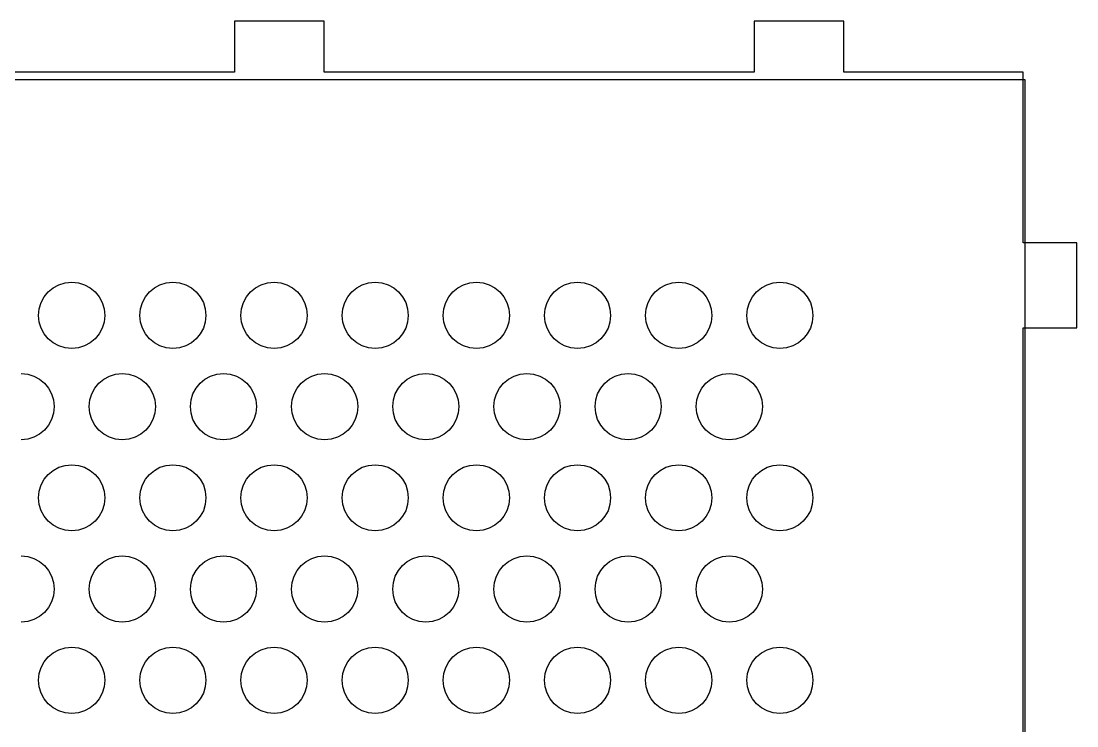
# Model space of a CAD drawing. Extents: x -3 to 115, y -3 to 173.
# Drawn here: x 56.1 to 115.1, y 134.1 to 173.4 of the extents above; entities that cross this region are included whole.
import ezdxf

# ---------------------------------------------------------------- set-up
doc = ezdxf.new("R2010")
doc.units = 0
doc.layers.get('0').update_dxf_attribs({"linetype": 'CONTINUOUS'})
doc.layers.add('Layer_1', color=7, linetype='CONTINUOUS')

msp = doc.modelspace()

# ---------------------------------------------------------------- linework, layer by layer
at = {"color": 6}
for points in [[(58.600323, 155.186398), (58.253644, 155.294374), (57.940075, 155.464466), (57.666688, 155.689981), (57.441318, 155.963271), (57.270988, 156.276699), (57.163201, 156.623567), (57.125886, 156.995282), (57.163201, 157.367477), (57.270988, 157.714345), (57.441318, 158.027769), (57.666688, 158.301062), (57.940075, 158.526574), (58.253644, 158.697141), (58.600323, 158.804165), (58.97218, 158.841913), (59.344516, 158.804165), (59.691195, 158.697141), (60.004716, 158.526574), (60.27815, 158.301062), (60.503521, 158.027769), (60.673802, 157.714345), (60.781111, 157.367477), (60.818905, 156.995282), (60.781111, 156.623567), (60.673802, 156.276699), (60.503521, 155.963271), (60.27815, 155.689981), (60.004716, 155.464466), (59.691195, 155.294374), (59.344516, 155.186398), (58.97218, 155.149131), (58.600323, 155.186398), (58.600323, 155.186398), (58.600323, 155.186398)], [(64.245123, 155.186398), (63.898444, 155.294374), (63.584875, 155.464466), (63.311488, 155.689981), (63.086118, 155.963271), (62.915788, 156.276699), (62.808001, 156.623567), (62.770686, 156.995282), (62.808001, 157.367477), (62.915788, 157.714345), (63.086118, 158.027769), (63.311488, 158.301062), (63.584875, 158.526574), (63.898444, 158.697141), (64.245123, 158.804165), (64.61698, 158.841913), (64.989316, 158.804165), (65.335995, 158.697141), (65.649516, 158.526574), (65.92295, 158.301062), (66.148321, 158.027769), (66.318602, 157.714345), (66.425912, 157.367477), (66.463705, 156.995282), (66.425912, 156.623567), (66.318602, 156.276699), (66.148321, 155.963271), (65.92295, 155.689981), (65.649516, 155.464466), (65.335995, 155.294374), (64.989316, 155.186398), (64.61698, 155.149131), (64.245123, 155.186398), (64.245123, 155.186398), (64.245123, 155.186398)], [(69.889923, 155.186398), (69.543244, 155.294374), (69.229675, 155.464466), (68.956288, 155.689981), (68.730918, 155.963271), (68.560589, 156.276699), (68.452801, 156.623567), (68.415486, 156.995282), (68.452801, 157.367477), (68.560589, 157.714345), (68.730918, 158.027769), (68.956288, 158.301062), (69.229675, 158.526574), (69.543244, 158.697141), (69.889923, 158.804165), (70.26178, 158.841913), (70.634116, 158.804165), (70.980795, 158.697141), (71.294316, 158.526574), (71.56775, 158.301062), (71.793121, 158.027769), (71.963402, 157.714345), (72.070712, 157.367477), (72.108505, 156.995282), (72.070712, 156.623567), (71.963402, 156.276699), (71.793121, 155.963271), (71.56775, 155.689981), (71.294316, 155.464466), (70.980795, 155.294374), (70.634116, 155.186398), (70.26178, 155.149131), (69.889923, 155.186398), (69.889923, 155.186398), (69.889923, 155.186398)], [(75.534723, 155.186398), (75.188044, 155.294374), (74.874475, 155.464466), (74.601088, 155.689981), (74.375718, 155.963271), (74.205389, 156.276699), (74.097601, 156.623567), (74.060286, 156.995282), (74.097601, 157.367477), (74.205389, 157.714345), (74.375718, 158.027769), (74.601088, 158.301062), (74.874475, 158.526574), (75.188044, 158.697141), (75.534723, 158.804165), (75.90658, 158.841913), (76.278916, 158.804165), (76.625595, 158.697141), (76.939116, 158.526574), (77.21255, 158.301062), (77.437921, 158.027769), (77.608202, 157.714345), (77.715512, 157.367477), (77.753305, 156.995282), (77.715512, 156.623567), (77.608202, 156.276699), (77.437921, 155.963271), (77.21255, 155.689981), (76.939116, 155.464466), (76.625595, 155.294374), (76.278916, 155.186398), (75.90658, 155.149131), (75.534723, 155.186398), (75.534723, 155.186398), (75.534723, 155.186398)], [(81.179523, 155.186398), (80.832844, 155.294374), (80.519275, 155.464466), (80.245888, 155.689981), (80.020518, 155.963271), (79.850189, 156.276699), (79.742401, 156.623567), (79.705086, 156.995282), (79.742401, 157.367477), (79.850189, 157.714345), (80.020518, 158.027769), (80.245888, 158.301062), (80.519275, 158.526574), (80.832844, 158.697141), (81.179523, 158.804165), (81.55138, 158.841913), (81.923716, 158.804165), (82.270395, 158.697141), (82.583916, 158.526574), (82.85735, 158.301062), (83.082721, 158.027769), (83.253002, 157.714345), (83.360312, 157.367477), (83.398105, 156.995282), (83.360312, 156.623567), (83.253002, 156.276699), (83.082721, 155.963271), (82.85735, 155.689981), (82.583916, 155.464466), (82.270395, 155.294374), (81.923716, 155.186398), (81.55138, 155.149131), (81.179523, 155.186398), (81.179523, 155.186398), (81.179523, 155.186398)], [(86.82432, 155.186398), (86.477641, 155.294374), (86.164072, 155.464466), (85.890685, 155.689981), (85.665316, 155.963271), (85.494986, 156.276699), (85.387198, 156.623567), (85.349883, 156.995282), (85.387198, 157.367477), (85.494986, 157.714345), (85.665316, 158.027769), (85.890685, 158.301062), (86.164072, 158.526574), (86.477641, 158.697141), (86.82432, 158.804165), (87.196178, 158.841913), (87.568513, 158.804165), (87.915193, 158.697141), (88.228713, 158.526574), (88.502148, 158.301062), (88.727519, 158.027769), (88.8978, 157.714345), (89.005109, 157.367477), (89.042902, 156.995282), (89.005109, 156.623567), (88.8978, 156.276699), (88.727519, 155.963271), (88.502148, 155.689981), (88.228713, 155.464466), (87.915193, 155.294374), (87.568513, 155.186398), (87.196178, 155.149131), (86.82432, 155.186398), (86.82432, 155.186398), (86.82432, 155.186398)], [(92.46912, 155.186398), (92.122441, 155.294374), (91.808872, 155.464466), (91.535485, 155.689981), (91.310116, 155.963271), (91.139786, 156.276699), (91.031998, 156.623567), (90.994683, 156.995282), (91.031998, 157.367477), (91.139786, 157.714345), (91.310116, 158.027769), (91.535485, 158.301062), (91.808872, 158.526574), (92.122441, 158.697141), (92.46912, 158.804165), (92.840978, 158.841913), (93.213313, 158.804165), (93.559993, 158.697141), (93.873513, 158.526574), (94.146948, 158.301062), (94.372319, 158.027769), (94.5426, 157.714345), (94.649909, 157.367477), (94.687702, 156.995282), (94.649909, 156.623567), (94.5426, 156.276699), (94.372319, 155.963271), (94.146948, 155.689981), (93.873513, 155.464466), (93.559993, 155.294374), (93.213313, 155.186398), (92.840978, 155.149131), (92.46912, 155.186398), (92.46912, 155.186398), (92.46912, 155.186398)], [(98.11392, 155.186398), (97.767241, 155.294374), (97.453672, 155.464466), (97.180285, 155.689981), (96.954916, 155.963271), (96.784586, 156.276699), (96.676798, 156.623567), (96.639483, 156.995282), (96.676798, 157.367477), (96.784586, 157.714345), (96.954916, 158.027769), (97.180285, 158.301062), (97.453672, 158.526574), (97.767241, 158.697141), (98.11392, 158.804165), (98.485778, 158.841913), (98.858113, 158.804165), (99.204793, 158.697141), (99.518313, 158.526574), (99.791748, 158.301062), (100.017119, 158.027769), (100.1874, 157.714345), (100.294709, 157.367477), (100.332502, 156.995282), (100.294709, 156.623567), (100.1874, 156.276699), (100.017119, 155.963271), (99.791748, 155.689981), (99.518313, 155.464466), (99.204793, 155.294374), (98.858113, 155.186398), (98.485778, 155.149131), (98.11392, 155.186398), (98.11392, 155.186398), (98.11392, 155.186398)], [(61.422723, 150.099885), (61.076044, 150.20786), (60.762475, 150.377953), (60.489088, 150.603468), (60.263718, 150.876758), (60.093388, 151.190186), (59.985601, 151.537054), (59.948286, 151.908769), (59.985601, 152.280963), (60.093388, 152.627831), (60.263718, 152.941256), (60.489088, 153.214549), (60.762475, 153.440061), (61.076044, 153.610628), (61.422723, 153.717652), (61.79458, 153.755399), (62.166916, 153.717652), (62.513595, 153.610628), (62.827116, 153.440061), (63.10055, 153.214549), (63.325921, 152.941256), (63.496202, 152.627831), (63.603512, 152.280963), (63.641305, 151.908769), (63.603512, 151.537054), (63.496202, 151.190186), (63.325921, 150.876758), (63.10055, 150.603468), (62.827116, 150.377953), (62.513595, 150.20786), (62.166916, 150.099885), (61.79458, 150.062618), (61.422723, 150.099885), (61.422723, 150.099885), (61.422723, 150.099885)], [(67.067523, 150.099885), (66.720844, 150.20786), (66.407275, 150.377953), (66.133888, 150.603468), (65.908518, 150.876758), (65.738188, 151.190186), (65.630401, 151.537054), (65.593086, 151.908769), (65.630401, 152.280963), (65.738188, 152.627831), (65.908518, 152.941256), (66.133888, 153.214549), (66.407275, 153.440061), (66.720844, 153.610628), (67.067523, 153.717652), (67.43938, 153.755399), (67.811716, 153.717652), (68.158395, 153.610628), (68.471916, 153.440061), (68.74535, 153.214549), (68.970721, 152.941256), (69.141002, 152.627831), (69.248312, 152.280963), (69.286105, 151.908769), (69.248312, 151.537054), (69.141002, 151.190186), (68.970721, 150.876758), (68.74535, 150.603468), (68.471916, 150.377953), (68.158395, 150.20786), (67.811716, 150.099885), (67.43938, 150.062618), (67.067523, 150.099885), (67.067523, 150.099885), (67.067523, 150.099885)], [(72.712323, 150.099885), (72.365644, 150.20786), (72.052075, 150.377953), (71.778688, 150.603468), (71.553318, 150.876758), (71.382989, 151.190186), (71.275201, 151.537054), (71.237886, 151.908769), (71.275201, 152.280963), (71.382989, 152.627831), (71.553318, 152.941256), (71.778688, 153.214549), (72.052075, 153.440061), (72.365644, 153.610628), (72.712323, 153.717652), (73.08418, 153.755399), (73.456516, 153.717652), (73.803195, 153.610628), (74.116716, 153.440061), (74.39015, 153.214549), (74.615521, 152.941256), (74.785802, 152.627831), (74.893112, 152.280963), (74.930905, 151.908769), (74.893112, 151.537054), (74.785802, 151.190186), (74.615521, 150.876758), (74.39015, 150.603468), (74.116716, 150.377953), (73.803195, 150.20786), (73.456516, 150.099885), (73.08418, 150.062618), (72.712323, 150.099885), (72.712323, 150.099885), (72.712323, 150.099885)], [(78.357123, 150.099885), (78.010444, 150.20786), (77.696875, 150.377953), (77.423488, 150.603468), (77.198118, 150.876758), (77.027789, 151.190186), (76.920001, 151.537054), (76.882686, 151.908769), (76.920001, 152.280963), (77.027789, 152.627831), (77.198118, 152.941256), (77.423488, 153.214549), (77.696875, 153.440061), (78.010444, 153.610628), (78.357123, 153.717652), (78.72898, 153.755399), (79.101316, 153.717652), (79.447995, 153.610628), (79.761516, 153.440061), (80.03495, 153.214549), (80.260321, 152.941256), (80.430602, 152.627831), (80.537912, 152.280963), (80.575705, 151.908769), (80.537912, 151.537054), (80.430602, 151.190186), (80.260321, 150.876758), (80.03495, 150.603468), (79.761516, 150.377953), (79.447995, 150.20786), (79.101316, 150.099885), (78.72898, 150.062618), (78.357123, 150.099885), (78.357123, 150.099885), (78.357123, 150.099885)], [(84.001923, 150.099885), (83.655244, 150.20786), (83.341675, 150.377953), (83.068288, 150.603468), (82.842918, 150.876758), (82.672589, 151.190186), (82.564801, 151.537054), (82.527486, 151.908769), (82.564801, 152.280963), (82.672589, 152.627831), (82.842918, 152.941256), (83.068288, 153.214549), (83.341675, 153.440061), (83.655244, 153.610628), (84.001923, 153.717652), (84.37378, 153.755399), (84.746116, 153.717652), (85.092795, 153.610628), (85.406316, 153.440061), (85.67975, 153.214549), (85.905121, 152.941256), (86.075402, 152.627831), (86.182712, 152.280963), (86.220505, 151.908769), (86.182712, 151.537054), (86.075402, 151.190186), (85.905121, 150.876758), (85.67975, 150.603468), (85.406316, 150.377953), (85.092795, 150.20786), (84.746116, 150.099885), (84.37378, 150.062618), (84.001923, 150.099885), (84.001923, 150.099885), (84.001923, 150.099885)], [(89.64672, 150.099885), (89.300041, 150.20786), (88.986472, 150.377953), (88.713085, 150.603468), (88.487716, 150.876758), (88.317386, 151.190186), (88.209598, 151.537054), (88.172283, 151.908769), (88.209598, 152.280963), (88.317386, 152.627831), (88.487716, 152.941256), (88.713085, 153.214549), (88.986472, 153.440061), (89.300041, 153.610628), (89.64672, 153.717652), (90.018578, 153.755399), (90.390913, 153.717652), (90.737593, 153.610628), (91.051113, 153.440061), (91.324548, 153.214549), (91.549919, 152.941256), (91.7202, 152.627831), (91.827509, 152.280963), (91.865302, 151.908769), (91.827509, 151.537054), (91.7202, 151.190186), (91.549919, 150.876758), (91.324548, 150.603468), (91.051113, 150.377953), (90.737593, 150.20786), (90.390913, 150.099885), (90.018578, 150.062618), (89.64672, 150.099885), (89.64672, 150.099885), (89.64672, 150.099885)], [(95.29152, 150.099885), (94.944841, 150.20786), (94.631272, 150.377953), (94.357885, 150.603468), (94.132516, 150.876758), (93.962186, 151.190186), (93.854398, 151.537054), (93.817083, 151.908769), (93.854398, 152.280963), (93.962186, 152.627831), (94.132516, 152.941256), (94.357885, 153.214549), (94.631272, 153.440061), (94.944841, 153.610628), (95.29152, 153.717652), (95.663378, 153.755399), (96.035713, 153.717652), (96.382393, 153.610628), (96.695913, 153.440061), (96.969348, 153.214549), (97.194719, 152.941256), (97.365, 152.627831), (97.472309, 152.280963), (97.510102, 151.908769), (97.472309, 151.537054), (97.365, 151.190186), (97.194719, 150.876758), (96.969348, 150.603468), (96.695913, 150.377953), (96.382393, 150.20786), (96.035713, 150.099885), (95.663378, 150.062618), (95.29152, 150.099885), (95.29152, 150.099885), (95.29152, 150.099885)], [(58.600323, 145.013372), (58.253644, 145.121347), (57.940075, 145.29144), (57.666688, 145.516955), (57.441318, 145.790245), (57.270988, 146.103672), (57.163201, 146.450541), (57.125886, 146.822255), (57.163201, 147.19445), (57.270988, 147.541318), (57.441318, 147.854743), (57.666688, 148.128036), (57.940075, 148.353548), (58.253644, 148.524115), (58.600323, 148.631139), (58.97218, 148.668886), (59.344516, 148.631139), (59.691195, 148.524115), (60.004716, 148.353548), (60.27815, 148.128036), (60.503521, 147.854743), (60.673802, 147.541318), (60.781111, 147.19445), (60.818905, 146.822255), (60.781111, 146.450541), (60.673802, 146.103672), (60.503521, 145.790245), (60.27815, 145.516955), (60.004716, 145.29144), (59.691195, 145.121347), (59.344516, 145.013372), (58.97218, 144.976104), (58.600323, 145.013372), (58.600323, 145.013372), (58.600323, 145.013372)], [(64.245123, 145.013372), (63.898444, 145.121347), (63.584875, 145.29144), (63.311488, 145.516955), (63.086118, 145.790245), (62.915788, 146.103672), (62.808001, 146.450541), (62.770686, 146.822255), (62.808001, 147.19445), (62.915788, 147.541318), (63.086118, 147.854743), (63.311488, 148.128036), (63.584875, 148.353548), (63.898444, 148.524115), (64.245123, 148.631139), (64.61698, 148.668886), (64.989316, 148.631139), (65.335995, 148.524115), (65.649516, 148.353548), (65.92295, 148.128036), (66.148321, 147.854743), (66.318602, 147.541318), (66.425912, 147.19445), (66.463705, 146.822255), (66.425912, 146.450541), (66.318602, 146.103672), (66.148321, 145.790245), (65.92295, 145.516955), (65.649516, 145.29144), (65.335995, 145.121347), (64.989316, 145.013372), (64.61698, 144.976104), (64.245123, 145.013372), (64.245123, 145.013372), (64.245123, 145.013372)], [(69.889923, 145.013372), (69.543244, 145.121347), (69.229675, 145.29144), (68.956288, 145.516955), (68.730918, 145.790245), (68.560589, 146.103672), (68.452801, 146.450541), (68.415486, 146.822255), (68.452801, 147.19445), (68.560589, 147.541318), (68.730918, 147.854743), (68.956288, 148.128036), (69.229675, 148.353548), (69.543244, 148.524115), (69.889923, 148.631139), (70.26178, 148.668886), (70.634116, 148.631139), (70.980795, 148.524115), (71.294316, 148.353548), (71.56775, 148.128036), (71.793121, 147.854743), (71.963402, 147.541318), (72.070712, 147.19445), (72.108505, 146.822255), (72.070712, 146.450541), (71.963402, 146.103672), (71.793121, 145.790245), (71.56775, 145.516955), (71.294316, 145.29144), (70.980795, 145.121347), (70.634116, 145.013372), (70.26178, 144.976104), (69.889923, 145.013372), (69.889923, 145.013372), (69.889923, 145.013372)], [(75.534723, 145.013372), (75.188044, 145.121347), (74.874475, 145.29144), (74.601088, 145.516955), (74.375718, 145.790245), (74.205389, 146.103672), (74.097601, 146.450541), (74.060286, 146.822255), (74.097601, 147.19445), (74.205389, 147.541318), (74.375718, 147.854743), (74.601088, 148.128036), (74.874475, 148.353548), (75.188044, 148.524115), (75.534723, 148.631139), (75.90658, 148.668886), (76.278916, 148.631139), (76.625595, 148.524115), (76.939116, 148.353548), (77.21255, 148.128036), (77.437921, 147.854743), (77.608202, 147.541318), (77.715512, 147.19445), (77.753305, 146.822255), (77.715512, 146.450541), (77.608202, 146.103672), (77.437921, 145.790245), (77.21255, 145.516955), (76.939116, 145.29144), (76.625595, 145.121347), (76.278916, 145.013372), (75.90658, 144.976104), (75.534723, 145.013372), (75.534723, 145.013372), (75.534723, 145.013372)], [(81.179523, 145.013372), (80.832844, 145.121347), (80.519275, 145.29144), (80.245888, 145.516955), (80.020518, 145.790245), (79.850189, 146.103672), (79.742401, 146.450541), (79.705086, 146.822255), (79.742401, 147.19445), (79.850189, 147.541318), (80.020518, 147.854743), (80.245888, 148.128036), (80.519275, 148.353548), (80.832844, 148.524115), (81.179523, 148.631139), (81.55138, 148.668886), (81.923716, 148.631139), (82.270395, 148.524115), (82.583916, 148.353548), (82.85735, 148.128036), (83.082721, 147.854743), (83.253002, 147.541318), (83.360312, 147.19445), (83.398105, 146.822255), (83.360312, 146.450541), (83.253002, 146.103672), (83.082721, 145.790245), (82.85735, 145.516955), (82.583916, 145.29144), (82.270395, 145.121347), (81.923716, 145.013372), (81.55138, 144.976104), (81.179523, 145.013372), (81.179523, 145.013372), (81.179523, 145.013372)], [(86.82432, 145.013372), (86.477641, 145.121347), (86.164072, 145.29144), (85.890685, 145.516955), (85.665316, 145.790245), (85.494986, 146.103672), (85.387198, 146.450541), (85.349883, 146.822255), (85.387198, 147.19445), (85.494986, 147.541318), (85.665316, 147.854743), (85.890685, 148.128036), (86.164072, 148.353548), (86.477641, 148.524115), (86.82432, 148.631139), (87.196178, 148.668886), (87.568513, 148.631139), (87.915193, 148.524115), (88.228713, 148.353548), (88.502148, 148.128036), (88.727519, 147.854743), (88.8978, 147.541318), (89.005109, 147.19445), (89.042902, 146.822255), (89.005109, 146.450541), (88.8978, 146.103672), (88.727519, 145.790245), (88.502148, 145.516955), (88.228713, 145.29144), (87.915193, 145.121347), (87.568513, 145.013372), (87.196178, 144.976104), (86.82432, 145.013372), (86.82432, 145.013372), (86.82432, 145.013372)], [(92.46912, 145.013372), (92.122441, 145.121347), (91.808872, 145.29144), (91.535485, 145.516955), (91.310116, 145.790245), (91.139786, 146.103672), (91.031998, 146.450541), (90.994683, 146.822255), (91.031998, 147.19445), (91.139786, 147.541318), (91.310116, 147.854743), (91.535485, 148.128036), (91.808872, 148.353548), (92.122441, 148.524115), (92.46912, 148.631139), (92.840978, 148.668886), (93.213313, 148.631139), (93.559993, 148.524115), (93.873513, 148.353548), (94.146948, 148.128036), (94.372319, 147.854743), (94.5426, 147.541318), (94.649909, 147.19445), (94.687702, 146.822255), (94.649909, 146.450541), (94.5426, 146.103672), (94.372319, 145.790245), (94.146948, 145.516955), (93.873513, 145.29144), (93.559993, 145.121347), (93.213313, 145.013372), (92.840978, 144.976104), (92.46912, 145.013372), (92.46912, 145.013372), (92.46912, 145.013372)], [(98.11392, 145.013372), (97.767241, 145.121347), (97.453672, 145.29144), (97.180285, 145.516955), (96.954916, 145.790245), (96.784586, 146.103672), (96.676798, 146.450541), (96.639483, 146.822255), (96.676798, 147.19445), (96.784586, 147.541318), (96.954916, 147.854743), (97.180285, 148.128036), (97.453672, 148.353548), (97.767241, 148.524115), (98.11392, 148.631139), (98.485778, 148.668886), (98.858113, 148.631139), (99.204793, 148.524115), (99.518313, 148.353548), (99.791748, 148.128036), (100.017119, 147.854743), (100.1874, 147.541318), (100.294709, 147.19445), (100.332502, 146.822255), (100.294709, 146.450541), (100.1874, 146.103672), (100.017119, 145.790245), (99.791748, 145.516955), (99.518313, 145.29144), (99.204793, 145.121347), (98.858113, 145.013372), (98.485778, 144.976104), (98.11392, 145.013372), (98.11392, 145.013372), (98.11392, 145.013372)], [(61.422723, 139.926859), (61.076044, 140.034834), (60.762475, 140.204927), (60.489088, 140.430442), (60.263719, 140.703732), (60.093389, 141.017159), (59.985601, 141.364027), (59.948286, 141.735742), (59.985601, 142.107937), (60.093389, 142.454805), (60.263719, 142.76823), (60.489088, 143.041522), (60.762475, 143.267035), (61.076044, 143.437601), (61.422723, 143.544626), (61.794581, 143.582373), (62.166916, 143.544626), (62.513596, 143.437601), (62.827116, 143.267035), (63.100551, 143.041522), (63.325921, 142.76823), (63.496202, 142.454805), (63.603512, 142.107937), (63.641305, 141.735742), (63.603512, 141.364027), (63.496202, 141.017159), (63.325921, 140.703732), (63.100551, 140.430442), (62.827116, 140.204927), (62.513596, 140.034834), (62.166916, 139.926859), (61.794581, 139.889591), (61.422723, 139.926859), (61.422723, 139.926859), (61.422723, 139.926859)], [(67.067523, 139.926859), (66.720844, 140.034834), (66.407275, 140.204927), (66.133888, 140.430442), (65.908519, 140.703732), (65.738189, 141.017159), (65.630401, 141.364027), (65.593086, 141.735742), (65.630401, 142.107937), (65.738189, 142.454805), (65.908519, 142.76823), (66.133888, 143.041522), (66.407275, 143.267035), (66.720844, 143.437601), (67.067523, 143.544626), (67.439381, 143.582373), (67.811716, 143.544626), (68.158396, 143.437601), (68.471916, 143.267035), (68.745351, 143.041522), (68.970721, 142.76823), (69.141002, 142.454805), (69.248312, 142.107937), (69.286105, 141.735742), (69.248312, 141.364027), (69.141002, 141.017159), (68.970721, 140.703732), (68.745351, 140.430442), (68.471916, 140.204927), (68.158396, 140.034834), (67.811716, 139.926859), (67.439381, 139.889591), (67.067523, 139.926859), (67.067523, 139.926859), (67.067523, 139.926859)], [(72.712323, 139.926859), (72.365644, 140.034834), (72.052075, 140.204927), (71.778688, 140.430442), (71.553319, 140.703732), (71.382989, 141.017159), (71.275201, 141.364027), (71.237886, 141.735742), (71.275201, 142.107937), (71.382989, 142.454805), (71.553319, 142.76823), (71.778688, 143.041522), (72.052075, 143.267035), (72.365644, 143.437601), (72.712323, 143.544626), (73.084181, 143.582373), (73.456516, 143.544626), (73.803196, 143.437601), (74.116716, 143.267035), (74.390151, 143.041522), (74.615521, 142.76823), (74.785803, 142.454805), (74.893112, 142.107937), (74.930905, 141.735742), (74.893112, 141.364027), (74.785803, 141.017159), (74.615521, 140.703732), (74.390151, 140.430442), (74.116716, 140.204927), (73.803196, 140.034834), (73.456516, 139.926859), (73.084181, 139.889591), (72.712323, 139.926859), (72.712323, 139.926859), (72.712323, 139.926859)], [(78.357123, 139.926859), (78.010444, 140.034834), (77.696875, 140.204927), (77.423488, 140.430442), (77.198119, 140.703732), (77.027789, 141.017159), (76.920001, 141.364027), (76.882686, 141.735742), (76.920001, 142.107937), (77.027789, 142.454805), (77.198119, 142.76823), (77.423488, 143.041522), (77.696875, 143.267035), (78.010444, 143.437601), (78.357123, 143.544626), (78.728981, 143.582373), (79.101316, 143.544626), (79.447996, 143.437601), (79.761516, 143.267035), (80.034951, 143.041522), (80.260322, 142.76823), (80.430603, 142.454805), (80.537912, 142.107937), (80.575705, 141.735742), (80.537912, 141.364027), (80.430603, 141.017159), (80.260322, 140.703732), (80.034951, 140.430442), (79.761516, 140.204927), (79.447996, 140.034834), (79.101316, 139.926859), (78.728981, 139.889591), (78.357123, 139.926859), (78.357123, 139.926859), (78.357123, 139.926859)], [(84.00192, 139.926859), (83.655241, 140.034834), (83.341672, 140.204927), (83.068285, 140.430442), (82.842916, 140.703732), (82.672586, 141.017159), (82.564799, 141.364027), (82.527483, 141.735742), (82.564799, 142.107937), (82.672586, 142.454805), (82.842916, 142.76823), (83.068285, 143.041522), (83.341672, 143.267035), (83.655241, 143.437601), (84.00192, 143.544626), (84.373778, 143.582373), (84.746114, 143.544626), (85.092793, 143.437601), (85.406313, 143.267035), (85.679748, 143.041522), (85.905119, 142.76823), (86.0754, 142.454805), (86.182709, 142.107937), (86.220503, 141.735742), (86.182709, 141.364027), (86.0754, 141.017159), (85.905119, 140.703732), (85.679748, 140.430442), (85.406313, 140.204927), (85.092793, 140.034834), (84.746114, 139.926859), (84.373778, 139.889591), (84.00192, 139.926859), (84.00192, 139.926859), (84.00192, 139.926859)], [(89.64672, 139.926859), (89.300041, 140.034834), (88.986472, 140.204927), (88.713085, 140.430442), (88.487716, 140.703732), (88.317386, 141.017159), (88.209599, 141.364027), (88.172284, 141.735742), (88.209599, 142.107937), (88.317386, 142.454805), (88.487716, 142.76823), (88.713085, 143.041522), (88.986472, 143.267035), (89.300041, 143.437601), (89.64672, 143.544626), (90.018578, 143.582373), (90.390914, 143.544626), (90.737593, 143.437601), (91.051113, 143.267035), (91.324548, 143.041522), (91.549919, 142.76823), (91.7202, 142.454805), (91.827509, 142.107937), (91.865303, 141.735742), (91.827509, 141.364027), (91.7202, 141.017159), (91.549919, 140.703732), (91.324548, 140.430442), (91.051113, 140.204927), (90.737593, 140.034834), (90.390914, 139.926859), (90.018578, 139.889591), (89.64672, 139.926859), (89.64672, 139.926859), (89.64672, 139.926859)], [(95.29152, 139.926859), (94.944841, 140.034834), (94.631272, 140.204927), (94.357885, 140.430442), (94.132516, 140.703732), (93.962186, 141.017159), (93.854399, 141.364027), (93.817084, 141.735742), (93.854399, 142.107937), (93.962186, 142.454805), (94.132516, 142.76823), (94.357885, 143.041522), (94.631272, 143.267035), (94.944841, 143.437601), (95.29152, 143.544626), (95.663378, 143.582373), (96.035714, 143.544626), (96.382393, 143.437601), (96.695913, 143.267035), (96.969348, 143.041522), (97.194719, 142.76823), (97.365, 142.454805), (97.472309, 142.107937), (97.510103, 141.735742), (97.472309, 141.364027), (97.365, 141.017159), (97.194719, 140.703732), (96.969348, 140.430442), (96.695913, 140.204927), (96.382393, 140.034834), (96.035714, 139.926859), (95.663378, 139.889591), (95.29152, 139.926859), (95.29152, 139.926859), (95.29152, 139.926859)], [(58.600323, 134.840345), (58.253644, 134.948321), (57.940075, 135.118413), (57.666688, 135.343929), (57.441318, 135.617219), (57.270988, 135.930646), (57.163201, 136.277514), (57.125886, 136.649229), (57.163201, 137.021424), (57.270988, 137.368292), (57.441318, 137.681716), (57.666688, 137.955009), (57.940075, 138.180522), (58.253644, 138.351088), (58.600323, 138.458113), (58.97218, 138.49586), (59.344516, 138.458113), (59.691195, 138.351088), (60.004716, 138.180522), (60.27815, 137.955009), (60.503521, 137.681716), (60.673802, 137.368292), (60.781111, 137.021424), (60.818905, 136.649229), (60.781111, 136.277514), (60.673802, 135.930646), (60.503521, 135.617219), (60.27815, 135.343929), (60.004716, 135.118413), (59.691195, 134.948321), (59.344516, 134.840345), (58.97218, 134.803078), (58.600323, 134.840345), (58.600323, 134.840345), (58.600323, 134.840345)], [(64.245123, 134.840345), (63.898444, 134.948321), (63.584875, 135.118413), (63.311488, 135.343929), (63.086118, 135.617219), (62.915788, 135.930646), (62.808001, 136.277514), (62.770686, 136.649229), (62.808001, 137.021424), (62.915788, 137.368292), (63.086118, 137.681716), (63.311488, 137.955009), (63.584875, 138.180522), (63.898444, 138.351088), (64.245123, 138.458113), (64.61698, 138.49586), (64.989316, 138.458113), (65.335995, 138.351088), (65.649516, 138.180522), (65.92295, 137.955009), (66.148321, 137.681716), (66.318602, 137.368292), (66.425912, 137.021424), (66.463705, 136.649229), (66.425912, 136.277514), (66.318602, 135.930646), (66.148321, 135.617219), (65.92295, 135.343929), (65.649516, 135.118413), (65.335995, 134.948321), (64.989316, 134.840345), (64.61698, 134.803078), (64.245123, 134.840345), (64.245123, 134.840345), (64.245123, 134.840345)], [(69.889923, 134.840345), (69.543244, 134.948321), (69.229675, 135.118413), (68.956288, 135.343929), (68.730918, 135.617219), (68.560589, 135.930646), (68.452801, 136.277514), (68.415486, 136.649229), (68.452801, 137.021424), (68.560589, 137.368292), (68.730918, 137.681716), (68.956288, 137.955009), (69.229675, 138.180522), (69.543244, 138.351088), (69.889923, 138.458113), (70.26178, 138.49586), (70.634116, 138.458113), (70.980795, 138.351088), (71.294316, 138.180522), (71.56775, 137.955009), (71.793121, 137.681716), (71.963402, 137.368292), (72.070712, 137.021424), (72.108505, 136.649229), (72.070712, 136.277514), (71.963402, 135.930646), (71.793121, 135.617219), (71.56775, 135.343929), (71.294316, 135.118413), (70.980795, 134.948321), (70.634116, 134.840345), (70.26178, 134.803078), (69.889923, 134.840345), (69.889923, 134.840345), (69.889923, 134.840345)], [(75.534723, 134.840345), (75.188044, 134.948321), (74.874475, 135.118413), (74.601088, 135.343929), (74.375718, 135.617219), (74.205389, 135.930646), (74.097601, 136.277514), (74.060286, 136.649229), (74.097601, 137.021424), (74.205389, 137.368292), (74.375718, 137.681716), (74.601088, 137.955009), (74.874475, 138.180522), (75.188044, 138.351088), (75.534723, 138.458113), (75.90658, 138.49586), (76.278916, 138.458113), (76.625595, 138.351088), (76.939116, 138.180522), (77.21255, 137.955009), (77.437921, 137.681716), (77.608202, 137.368292), (77.715512, 137.021424), (77.753305, 136.649229), (77.715512, 136.277514), (77.608202, 135.930646), (77.437921, 135.617219), (77.21255, 135.343929), (76.939116, 135.118413), (76.625595, 134.948321), (76.278916, 134.840345), (75.90658, 134.803078), (75.534723, 134.840345), (75.534723, 134.840345), (75.534723, 134.840345)], [(81.179523, 134.840345), (80.832844, 134.948321), (80.519275, 135.118413), (80.245888, 135.343929), (80.020518, 135.617219), (79.850189, 135.930646), (79.742401, 136.277514), (79.705086, 136.649229), (79.742401, 137.021424), (79.850189, 137.368292), (80.020518, 137.681716), (80.245888, 137.955009), (80.519275, 138.180522), (80.832844, 138.351088), (81.179523, 138.458113), (81.55138, 138.49586), (81.923716, 138.458113), (82.270395, 138.351088), (82.583916, 138.180522), (82.85735, 137.955009), (83.082721, 137.681716), (83.253002, 137.368292), (83.360312, 137.021424), (83.398105, 136.649229), (83.360312, 136.277514), (83.253002, 135.930646), (83.082721, 135.617219), (82.85735, 135.343929), (82.583916, 135.118413), (82.270395, 134.948321), (81.923716, 134.840345), (81.55138, 134.803078), (81.179523, 134.840345), (81.179523, 134.840345), (81.179523, 134.840345)], [(86.82432, 134.840345), (86.477641, 134.948321), (86.164072, 135.118413), (85.890685, 135.343929), (85.665316, 135.617219), (85.494986, 135.930646), (85.387198, 136.277514), (85.349883, 136.649229), (85.387198, 137.021424), (85.494986, 137.368292), (85.665316, 137.681716), (85.890685, 137.955009), (86.164072, 138.180522), (86.477641, 138.351088), (86.82432, 138.458113), (87.196178, 138.49586), (87.568513, 138.458113), (87.915193, 138.351088), (88.228713, 138.180522), (88.502148, 137.955009), (88.727519, 137.681716), (88.8978, 137.368292), (89.005109, 137.021424), (89.042902, 136.649229), (89.005109, 136.277514), (88.8978, 135.930646), (88.727519, 135.617219), (88.502148, 135.343929), (88.228713, 135.118413), (87.915193, 134.948321), (87.568513, 134.840345), (87.196178, 134.803078), (86.82432, 134.840345), (86.82432, 134.840345), (86.82432, 134.840345)], [(92.46912, 134.840345), (92.122441, 134.948321), (91.808872, 135.118413), (91.535485, 135.343929), (91.310116, 135.617219), (91.139786, 135.930646), (91.031998, 136.277514), (90.994683, 136.649229), (91.031998, 137.021424), (91.139786, 137.368292), (91.310116, 137.681716), (91.535485, 137.955009), (91.808872, 138.180522), (92.122441, 138.351088), (92.46912, 138.458113), (92.840978, 138.49586), (93.213313, 138.458113), (93.559993, 138.351088), (93.873513, 138.180522), (94.146948, 137.955009), (94.372319, 137.681716), (94.5426, 137.368292), (94.649909, 137.021424), (94.687702, 136.649229), (94.649909, 136.277514), (94.5426, 135.930646), (94.372319, 135.617219), (94.146948, 135.343929), (93.873513, 135.118413), (93.559993, 134.948321), (93.213313, 134.840345), (92.840978, 134.803078), (92.46912, 134.840345), (92.46912, 134.840345), (92.46912, 134.840345)], [(98.11392, 134.840345), (97.767241, 134.948321), (97.453672, 135.118413), (97.180285, 135.343929), (96.954916, 135.617219), (96.784586, 135.930646), (96.676798, 136.277514), (96.639483, 136.649229), (96.676798, 137.021424), (96.784586, 137.368292), (96.954916, 137.681716), (97.180285, 137.955009), (97.453672, 138.180522), (97.767241, 138.351088), (98.11392, 138.458113), (98.485778, 138.49586), (98.858113, 138.458113), (99.204793, 138.351088), (99.518313, 138.180522), (99.791748, 137.955009), (100.017119, 137.681716), (100.1874, 137.368292), (100.294709, 137.021424), (100.332502, 136.649229), (100.294709, 136.277514), (100.1874, 135.930646), (100.017119, 135.617219), (99.791748, 135.343929), (99.518313, 135.118413), (99.204793, 134.948321), (98.858113, 134.840345), (98.485778, 134.803078), (98.11392, 134.840345), (98.11392, 134.840345), (98.11392, 134.840345)]]:
    msp.add_lwpolyline(points, close=True, dxfattribs=at)
for points in [[(56.149783, 153.755399), (56.522119, 153.717652), (56.868798, 153.610628), (57.182318, 153.440061), (57.455753, 153.214549), (57.681124, 152.941256), (57.851405, 152.627831), (57.958714, 152.280963), (57.996508, 151.908769), (57.958714, 151.537054), (57.851405, 151.190186), (57.681124, 150.876758), (57.455753, 150.603468), (57.182318, 150.377953), (56.868798, 150.20786), (56.522119, 150.099885), (56.149783, 150.062618)], [(56.14978, 143.582373), (56.522116, 143.544626), (56.868795, 143.437601), (57.182316, 143.267035), (57.455751, 143.041522), (57.681121, 142.76823), (57.851402, 142.454805), (57.958712, 142.107937), (57.996505, 141.735742), (57.958712, 141.364027), (57.851402, 141.017159), (57.681121, 140.703732), (57.455751, 140.430442), (57.182316, 140.204927), (56.868795, 140.034834), (56.522116, 139.926859), (56.14978, 139.889591)]]:
    msp.add_lwpolyline(points, dxfattribs=at)
at = {"layer": 'Layer_1', "color": 1}
msp.add_lwpolyline([(112.056954, 62.843787), (112.056954, 107.193846), (115.057143, 107.193846), (115.057143, 111.945644), (112.056954, 111.945644), (112.056954, 156.295797), (115.057143, 156.295797), (115.057143, 161.047598), (112.056954, 161.047598), (112.056954, 170.551194), (102.056345, 170.551194), (102.056345, 173.402271), (97.05603, 173.402271), (97.05603, 170.551194), (73.054605, 170.551194), (73.054605, 173.402271), (68.054299, 173.402271), (68.054299, 170.551194), (44.05286, 170.551194)], dxfattribs=at)
at = {"layer": 'Layer_1', "color": 7}
msp.add_lwpolyline([(0.15, 170.149998), (112.150002, 170.149998), (112.150002, 0.150005), (0.15, 0.150005), (0.15, 170.149998)], close=True, dxfattribs=at)

doc.saveas('drawing.dxf')
